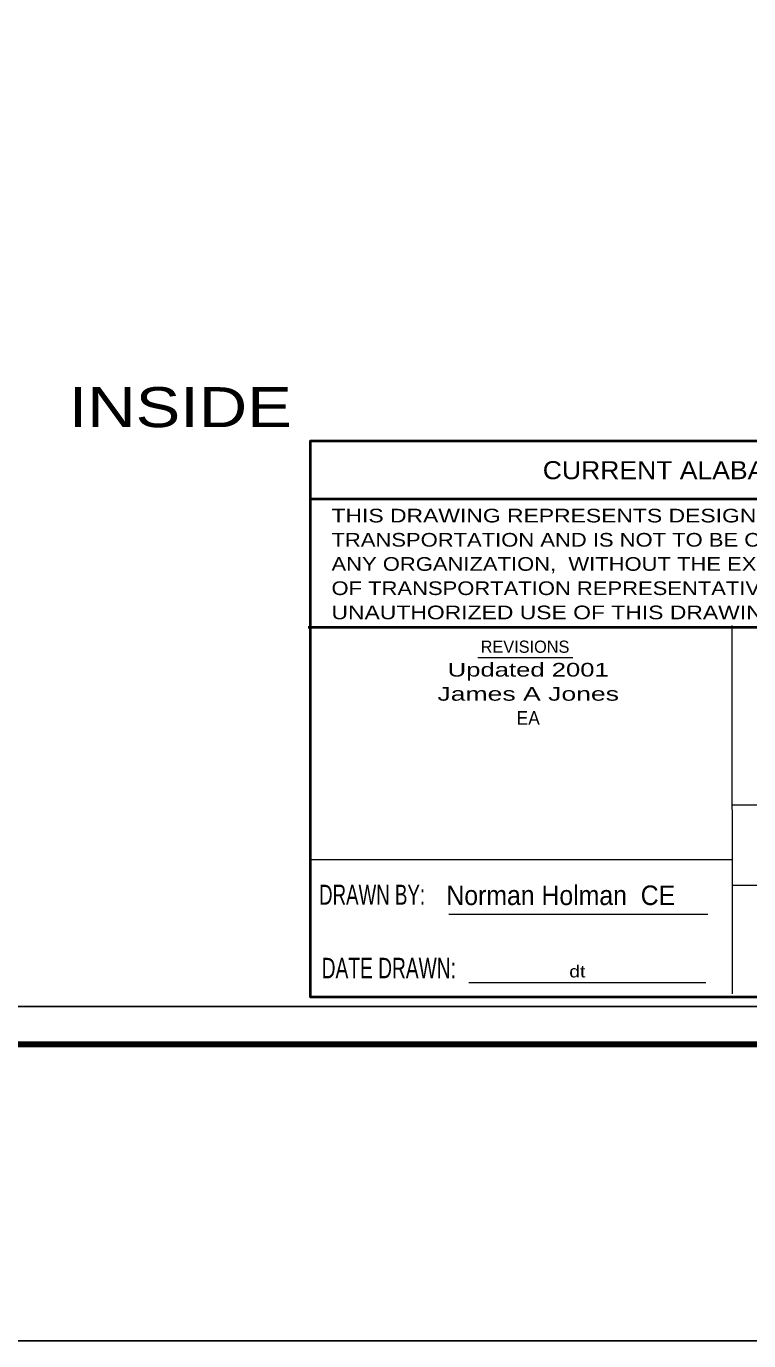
# Model space of a CAD drawing. Extents: x 348728 to 351948, y 349165 to 350311.
# Drawn here: x 349618.7 to 349857.3, y 349189.3 to 349623.7 of the extents above; entities that cross this region are included whole.
import ezdxf
from ezdxf.enums import TextEntityAlignment as Align

# ---------------------------------------------------------------- set-up
doc = ezdxf.new("R2010")
doc.units = 0
doc.header["$LTSCALE"] = 2.8
doc.layers.add('1', color=7, linetype='Continuous', lineweight=13)
doc.layers.add('3', color=7, linetype='Continuous', lineweight=13)

msp = doc.modelspace()

# ---------------------------------------------------------------- linework, layer by layer
at = {"layer": '1'}
for p, q in [((349767.811, 349415.116), (349799.256, 349415.116)), ((349851.736, 349366.428), (350120.137, 349366.428)), ((349758.274, 349330.332), (349843.778, 349330.332)), ((349764.862, 349307.681), (349843.203, 349307.681))]:
    msp.add_line(p, q, dxfattribs=at)
at = {"layer": '1', "lineweight": 25}
for points in [[(350180.055, 350311.343), (350180.055, 349189.343), (348728.055, 349189.343), (348728.055, 350311.343)], [(350126.677, 350209.142), (348773.787, 350209.142), (348773.787, 349299.8), (350126.677, 349299.8)]]:
    msp.add_lwpolyline(points, close=True, dxfattribs=at)
at = {"layer": '1', "lineweight": 106}
msp.add_lwpolyline([(348757.606, 349287.363), (350141.146, 349287.363), (350141.146, 350222.69), (348757.606, 350222.69)], close=True, dxfattribs=at)
at = {"layer": '3', "lineweight": 40}
for p, q in [((350120.137, 349467.484), (349712.531, 349467.484)), ((350119.407, 349425), (349711.801, 349425))]:
    msp.add_line(p, q, dxfattribs=at)
at = {"layer": '3'}
for p, q in [((349851.93, 349303.941), (349851.819, 349425.723)), ((349712.531, 349348.383), (349851.736, 349348.383)), ((349712.531, 349348.383), (349851.736, 349348.383)), ((349851.736, 349339.892), (350120.137, 349339.892))]:
    msp.add_line(p, q, dxfattribs=at)
at = {"layer": '3', "lineweight": 40}
msp.add_lwpolyline([(350119.808, 349486.581), (349712.523, 349486.581), (349712.523, 349302.943), (350119.808, 349302.943)], close=True, dxfattribs=at)

# ---------------------------------------------------------------- texts
at = {"layer": '1'}
for s, height, width, p in [('INSIDE', 13.22, 1.25, (349632.754, 349491.267)), ('THIS DRAWING REPRESENTS DESIGNS PREPARED FOR USE BY THE ALABAMA DEPARTMENT OF', 4.523, 1.25, (349719.539, 349459.77)), ('TRANSPORTATION AND IS NOT TO BE COPIED,  REPRODUCED,  ALTERED,  OR USED BY ANYONE,  OR', 4.523, 1.2, (349719.539, 349451.772)), ('ANY ORGANIZATION,  WITHOUT THE EXPRESSED WRITTEN CONSENT OF THE ALABAMA DEPARTMENT', 4.523, 1.2, (349719.539, 349443.789)), ('OF TRANSPORTATION REPRESENTATIVE AUTHORIZED TO APPROVE THIS USE.   ANYONE MAKING', 4.523, 1.2, (349719.539, 349435.78)), ('UNAUTHORIZED USE OF THIS DRAWING MAY BE PROSECUTED TO THE FULLEST EXTENT OF THE LAW.', 4.523, 1.25, (349719.539, 349427.775)), ('DRAWN BY:', 6.604, 0.7, (349715.42, 349333.443)), ('DATE DRAWN:', 6.766, 0.7, (349716.292, 349309.121)), ('dt', 3.972, 1.2, (349798.067, 349309.409))]:
    msp.add_text(s, height=height, dxfattribs=dict(at, width=width)).set_placement(p)
for s, height, width, p in [('CURRENT ALABAMA DEPARTMENT OF TRANSPORTATION', 5.955, 1.1, (349912.928, 349474.069)), ('Updated 2001', 4.523, 1.4, (349784.501, 349408.836)), ('James A Jones', 4.523, 1.45, (349784.501, 349400.862)), ('EA', 4.523, 0.95, (349784.501, 349392.889)), ('Norman Holman  CE', 6.448, 0.95, (349795.255, 349333.328))]:
    msp.add_text(s, height=height, dxfattribs=dict(at, width=width)).set_placement(p, align=Align.CENTER)
at = {"layer": '3'}
msp.add_text('REVISIONS', height=4.023, dxfattribs=at).set_placement((349783.446, 349416.696), align=Align.CENTER)

doc.saveas('drawing.dxf')
